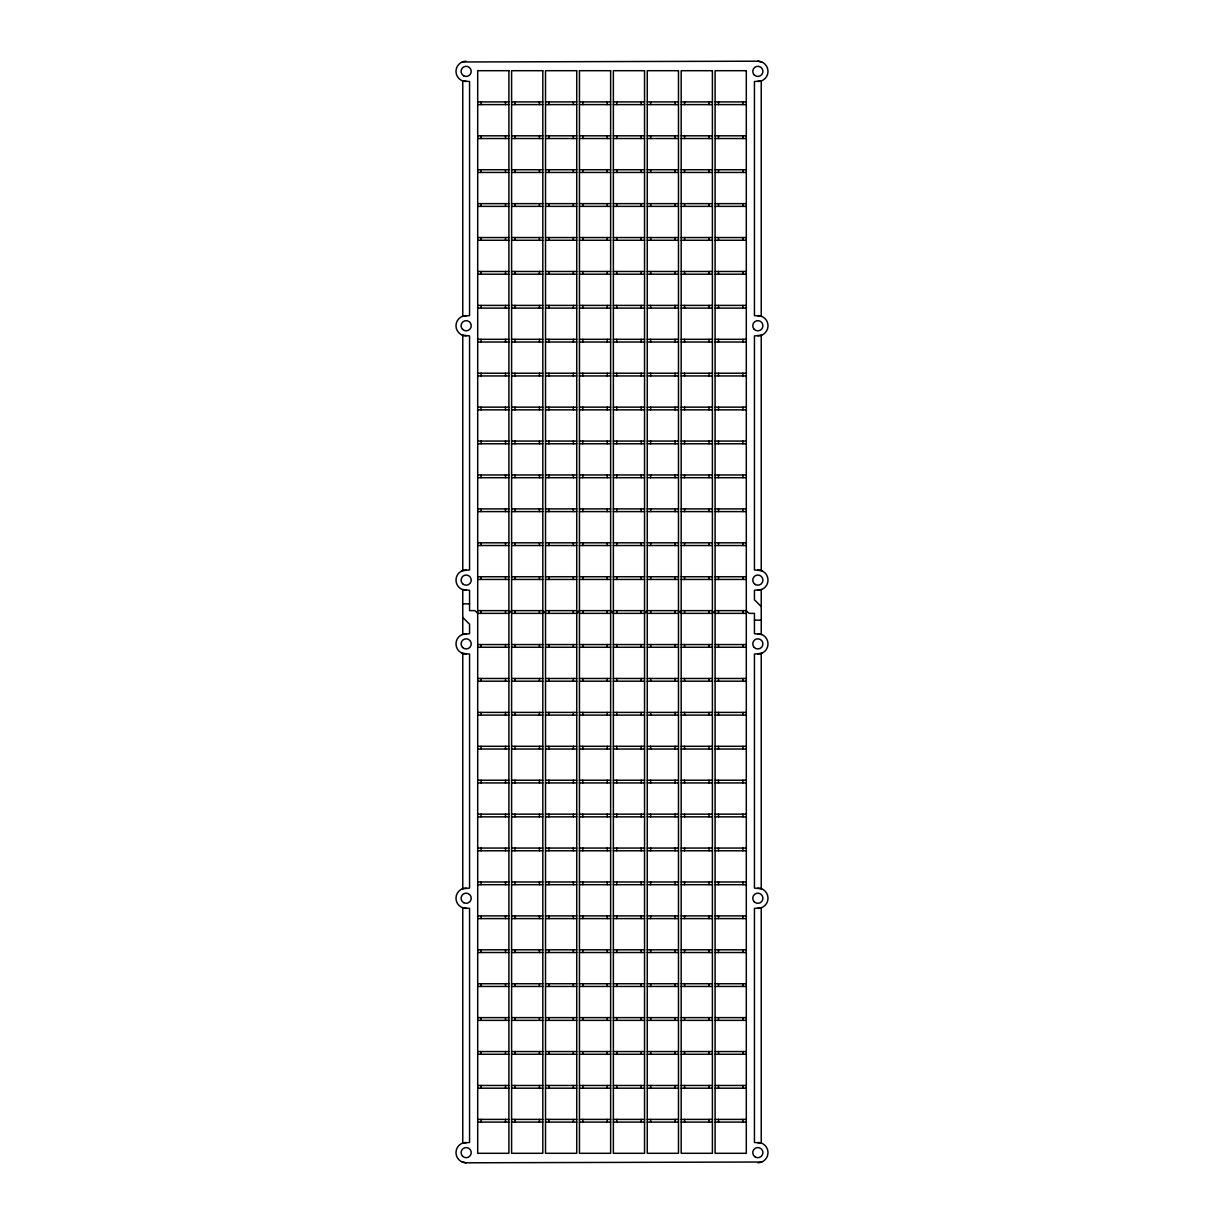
<?xml version="1.0" encoding="UTF-8"?>
<svg xmlns="http://www.w3.org/2000/svg" width="1224" height="1224" viewBox="0 0 1224 1224"><rect width="100%" height="100%" fill="white"/><g stroke="black" fill="none" stroke-linecap="round" stroke-linejoin="round"><path stroke-width="1.5" d="M462.259 61.98L757.84 61.2L761.741 61.98M761.741 80.769L754.443 81.549L754.443 315.578L761.741 316.343M462.259 316.343L469.557 315.578L469.557 81.549L462.259 80.769M761.741 335.147L754.443 335.927L754.443 569.94L761.741 570.721M462.259 570.721L469.557 569.94L469.557 335.927L462.259 335.147M462.259 634.476L469.557 633.711L469.557 624.209L462.764 617.432M761.741 589.524L754.443 590.289L754.443 599.791L761.236 606.568M761.741 653.279L754.443 654.06L754.443 888.073L761.741 888.854M462.259 888.854L469.557 888.073L469.557 654.06L462.259 653.279M761.741 907.657L754.443 908.422L754.443 1142.451L761.741 1143.231M462.259 1143.231L469.557 1142.451L469.557 908.422L462.259 907.657M761.741 1162.02L466.16 1162.8L462.259 1162.02M477.697 101.898L508.893 101.898M511.601 101.898L542.813 101.898M545.522 101.898L576.734 101.898M579.442 101.898L610.638 101.898M613.362 101.898L644.558 101.898M647.267 101.898L678.478 101.898M681.187 101.898L712.399 101.898M715.107 101.898L746.303 101.898M477.697 104.606L508.893 104.606M511.601 104.606L542.813 104.606M545.522 104.606L576.734 104.606M579.442 104.606L610.638 104.606M613.362 104.606L644.558 104.606M647.267 104.606L678.478 104.606M681.187 104.606L712.399 104.606M715.107 104.606L746.303 104.606M477.697 135.818L508.893 135.818M511.601 135.818L542.813 135.818M545.522 135.818L576.734 135.818M579.442 135.818L610.638 135.818M613.362 135.818L644.558 135.818M647.267 135.818L678.478 135.818M681.187 135.818L712.399 135.818M715.107 135.818L746.303 135.818M477.697 138.526L508.893 138.526M511.601 138.526L542.813 138.526M545.522 138.526L576.734 138.526M579.442 138.526L610.638 138.526M613.362 138.526L644.558 138.526M647.267 138.526L678.478 138.526M681.187 138.526L712.399 138.526M715.107 138.526L746.303 138.526M477.697 169.738L508.893 169.738M511.601 169.738L542.813 169.738M545.522 169.738L576.734 169.738M579.442 169.738L610.638 169.738M613.362 169.738L644.558 169.738M647.267 169.738L678.478 169.738M681.187 169.738L712.399 169.738M715.107 169.738L746.303 169.738M477.697 172.446L508.893 172.446M511.601 172.446L542.813 172.446M545.522 172.446L576.734 172.446M579.442 172.446L610.638 172.446M613.362 172.446L644.558 172.446M647.267 172.446L678.478 172.446M681.187 172.446L712.399 172.446M715.107 172.446L746.303 172.446M477.697 203.643L508.893 203.643M511.601 203.643L542.813 203.643M545.522 203.643L576.734 203.643M579.442 203.643L610.638 203.643M613.362 203.643L644.558 203.643M647.267 203.643L678.478 203.643M681.187 203.643L712.399 203.643M715.107 203.643L746.303 203.643M477.697 206.366L508.893 206.366M511.601 206.366L542.813 206.366M545.522 206.366L576.734 206.366M579.442 206.366L610.638 206.366M613.362 206.366L644.558 206.366M647.267 206.366L678.478 206.366M681.187 206.366L712.399 206.366M715.107 206.366L746.303 206.366M477.697 237.563L508.893 237.563M511.601 237.563L542.813 237.563M545.522 237.563L576.734 237.563M579.442 237.563L610.638 237.563M613.362 237.563L644.558 237.563M647.267 237.563L678.478 237.563M681.187 237.563L712.399 237.563M715.107 237.563L746.303 237.563M477.697 240.271L508.893 240.271M511.601 240.271L542.813 240.271M545.522 240.271L576.734 240.271M579.442 240.271L610.638 240.271M613.362 240.271L644.558 240.271M647.267 240.271L678.478 240.271M681.187 240.271L712.399 240.271M715.107 240.271L746.303 240.271M477.697 271.483L508.893 271.483M511.601 271.483L542.813 271.483M545.522 271.483L576.734 271.483M579.442 271.483L610.638 271.483M613.362 271.483L644.558 271.483M647.267 271.483L678.478 271.483M681.187 271.483L712.399 271.483M715.107 271.483L746.303 271.483M477.697 274.191L508.893 274.191M511.601 274.191L542.813 274.191M545.522 274.191L576.734 274.191M579.442 274.191L610.638 274.191M613.362 274.191L644.558 274.191M647.267 274.191L678.478 274.191M681.187 274.191L712.399 274.191M715.107 274.191L746.303 274.191M477.697 305.403L508.893 305.403M511.601 305.403L542.813 305.403M545.522 305.403L576.734 305.403M579.442 305.403L610.638 305.403M613.362 305.403L644.558 305.403M647.267 305.403L678.478 305.403M681.187 305.403L712.399 305.403M715.107 305.403L746.303 305.403M477.697 308.111L508.893 308.111M511.601 308.111L542.813 308.111M545.522 308.111L576.734 308.111M579.442 308.111L610.638 308.111M613.362 308.111L644.558 308.111M647.267 308.111L678.478 308.111M681.187 308.111L712.399 308.111M715.107 308.111L746.303 308.111M477.697 339.308L508.893 339.308M511.601 339.308L542.813 339.308M545.522 339.308L576.734 339.308M579.442 339.308L610.638 339.308M613.362 339.308L644.558 339.308M647.267 339.308L678.478 339.308M681.187 339.308L712.399 339.308M715.107 339.308L746.303 339.308M477.697 342.032L508.893 342.032M511.601 342.032L542.813 342.032M545.522 342.032L576.734 342.032M579.442 342.032L610.638 342.032M613.362 342.032L644.558 342.032M647.267 342.032L678.478 342.032M681.187 342.032L712.399 342.032M715.107 342.032L746.303 342.032M477.697 373.228L508.893 373.228M511.601 373.228L542.813 373.228M545.522 373.228L576.734 373.228M579.442 373.228L610.638 373.228M613.362 373.228L644.558 373.228M647.267 373.228L678.478 373.228M681.187 373.228L712.399 373.228M715.107 373.228L746.303 373.228M477.697 375.936L508.893 375.936M511.601 375.936L542.813 375.936M545.522 375.936L576.734 375.936M579.442 375.936L610.638 375.936M613.362 375.936L644.558 375.936M647.267 375.936L678.478 375.936M681.187 375.936L712.399 375.936M715.107 375.936L746.303 375.936M477.697 407.148L508.893 407.148M511.601 407.148L542.813 407.148M545.522 407.148L576.734 407.148M579.442 407.148L610.638 407.148M613.362 407.148L644.558 407.148M647.267 407.148L678.478 407.148M681.187 407.148L712.399 407.148M715.107 407.148L746.303 407.148M477.697 409.856L508.893 409.856M511.601 409.856L542.813 409.856M545.522 409.856L576.734 409.856M579.442 409.856L610.638 409.856M613.362 409.856L644.558 409.856M647.267 409.856L678.478 409.856M681.187 409.856L712.399 409.856M715.107 409.856L746.303 409.856M477.697 441.068L508.893 441.068M511.601 441.068L542.813 441.068M545.522 441.068L576.734 441.068M579.442 441.068L610.638 441.068M613.362 441.068L644.558 441.068M647.267 441.068L678.478 441.068M681.187 441.068L712.399 441.068M715.107 441.068L746.303 441.068M477.697 443.776L508.893 443.776M511.601 443.776L542.813 443.776M545.522 443.776L576.734 443.776M579.442 443.776L610.638 443.776M613.362 443.776L644.558 443.776M647.267 443.776L678.478 443.776M681.187 443.776L712.399 443.776M715.107 443.776L746.303 443.776M477.697 474.973L508.893 474.973M511.601 474.973L542.813 474.973M545.522 474.973L576.734 474.973M579.442 474.973L610.638 474.973M613.362 474.973L644.558 474.973M647.267 474.973L678.478 474.973M681.187 474.973L712.399 474.973M715.107 474.973L746.303 474.973M477.697 477.697L508.893 477.697M511.601 477.697L542.813 477.697M545.522 477.697L576.734 477.697M579.442 477.697L610.638 477.697M613.362 477.697L644.558 477.697M647.267 477.697L678.478 477.697M681.187 477.697L712.399 477.697M715.107 477.697L746.303 477.697M477.697 508.893L508.893 508.893M511.601 508.893L542.813 508.893M545.522 508.893L576.734 508.893M579.442 508.893L610.638 508.893M613.362 508.893L644.558 508.893M647.267 508.893L678.478 508.893M681.187 508.893L712.399 508.893M715.107 508.893L746.303 508.893M477.697 511.601L508.893 511.601M511.601 511.601L542.813 511.601M545.522 511.601L576.734 511.601M579.442 511.601L610.638 511.601M613.362 511.601L644.558 511.601M647.267 511.601L678.478 511.601M681.187 511.601L712.399 511.601M715.107 511.601L746.303 511.601M477.697 542.813L508.893 542.813M511.601 542.813L542.813 542.813M545.522 542.813L576.734 542.813M579.442 542.813L610.638 542.813M613.362 542.813L644.558 542.813M647.267 542.813L678.478 542.813M681.187 542.813L712.399 542.813M715.107 542.813L746.303 542.813M477.697 545.522L508.893 545.522M511.601 545.522L542.813 545.522M545.522 545.522L576.734 545.522M579.442 545.522L610.638 545.522M613.362 545.522L644.558 545.522M647.267 545.522L678.478 545.522M681.187 545.522L712.399 545.522M715.107 545.522L746.303 545.522M477.697 576.734L508.893 576.734M511.601 576.734L542.813 576.734M545.522 576.734L576.734 576.734M579.442 576.734L610.638 576.734M613.362 576.734L644.558 576.734M647.267 576.734L678.478 576.734M681.187 576.734L712.399 576.734M715.107 576.734L746.303 576.734M477.697 579.442L508.893 579.442M511.601 579.442L542.813 579.442M545.522 579.442L576.734 579.442M579.442 579.442L610.638 579.442M613.362 579.442L644.558 579.442M647.267 579.442L678.478 579.442M681.187 579.442L712.399 579.442M715.107 579.442L746.303 579.442M462.259 589.524L469.557 590.289L469.557 610.638L474.973 610.638L477.697 613.362L508.893 613.362L511.601 610.638L542.813 610.638L545.522 613.362L576.734 613.362L579.442 610.638L610.638 610.638L613.362 613.362L644.558 613.362L647.267 610.638L678.478 610.638L681.187 613.362L712.399 613.362L715.107 610.638L746.303 610.638L749.027 613.362L754.443 613.362L754.443 633.711L761.741 634.476M462.764 603.86L469.557 603.86M477.697 610.638L508.893 610.638M545.522 610.638L576.734 610.638M613.362 610.638L644.558 610.638M681.187 610.638L712.399 610.638M511.601 613.362L542.813 613.362M579.442 613.362L610.638 613.362M647.267 613.362L678.478 613.362M715.107 613.362L746.303 613.362M754.443 620.14L761.236 620.14M477.697 644.558L508.893 644.558M511.601 644.558L542.813 644.558M545.522 644.558L576.734 644.558M579.442 644.558L610.638 644.558M613.362 644.558L644.558 644.558M647.267 644.558L678.478 644.558M681.187 644.558L712.399 644.558M715.107 644.558L746.303 644.558M477.697 647.267L508.893 647.267M511.601 647.267L542.813 647.267M545.522 647.267L576.734 647.267M579.442 647.267L610.638 647.267M613.362 647.267L644.558 647.267M647.267 647.267L678.478 647.267M681.187 647.267L712.399 647.267M715.107 647.267L746.303 647.267M477.697 678.478L508.893 678.478M511.601 678.478L542.813 678.478M545.522 678.478L576.734 678.478M579.442 678.478L610.638 678.478M613.362 678.478L644.558 678.478M647.267 678.478L678.478 678.478M681.187 678.478L712.399 678.478M715.107 678.478L746.303 678.478M477.697 681.187L508.893 681.187M511.601 681.187L542.813 681.187M545.522 681.187L576.734 681.187M579.442 681.187L610.638 681.187M613.362 681.187L644.558 681.187M647.267 681.187L678.478 681.187M681.187 681.187L712.399 681.187M715.107 681.187L746.303 681.187M477.697 712.399L508.893 712.399M511.601 712.399L542.813 712.399M545.522 712.399L576.734 712.399M579.442 712.399L610.638 712.399M613.362 712.399L644.558 712.399M647.267 712.399L678.478 712.399M681.187 712.399L712.399 712.399M715.107 712.399L746.303 712.399M477.697 715.107L508.893 715.107M511.601 715.107L542.813 715.107M545.522 715.107L576.734 715.107M579.442 715.107L610.638 715.107M613.362 715.107L644.558 715.107M647.267 715.107L678.478 715.107M681.187 715.107L712.399 715.107M715.107 715.107L746.303 715.107M477.697 746.303L508.893 746.303M511.601 746.303L542.813 746.303M545.522 746.303L576.734 746.303M579.442 746.303L610.638 746.303M613.362 746.303L644.558 746.303M647.267 746.303L678.478 746.303M681.187 746.303L712.399 746.303M715.107 746.303L746.303 746.303M477.697 749.027L508.893 749.027M511.601 749.027L542.813 749.027M545.522 749.027L576.734 749.027M579.442 749.027L610.638 749.027M613.362 749.027L644.558 749.027M647.267 749.027L678.478 749.027M681.187 749.027L712.399 749.027M715.107 749.027L746.303 749.027M477.697 780.223L508.893 780.223M511.601 780.223L542.813 780.223M545.522 780.223L576.734 780.223M579.442 780.223L610.638 780.223M613.362 780.223L644.558 780.223M647.267 780.223L678.478 780.223M681.187 780.223L712.399 780.223M715.107 780.223L746.303 780.223M477.697 782.932L508.893 782.932M511.601 782.932L542.813 782.932M545.522 782.932L576.734 782.932M579.442 782.932L610.638 782.932M613.362 782.932L644.558 782.932M647.267 782.932L678.478 782.932M681.187 782.932L712.399 782.932M715.107 782.932L746.303 782.932M477.697 814.144L508.893 814.144M511.601 814.144L542.813 814.144M545.522 814.144L576.734 814.144M579.442 814.144L610.638 814.144M613.362 814.144L644.558 814.144M647.267 814.144L678.478 814.144M681.187 814.144L712.399 814.144M715.107 814.144L746.303 814.144M477.697 816.852L508.893 816.852M511.601 816.852L542.813 816.852M545.522 816.852L576.734 816.852M579.442 816.852L610.638 816.852M613.362 816.852L644.558 816.852M647.267 816.852L678.478 816.852M681.187 816.852L712.399 816.852M715.107 816.852L746.303 816.852M477.697 848.064L508.893 848.064M511.601 848.064L542.813 848.064M545.522 848.064L576.734 848.064M579.442 848.064L610.638 848.064M613.362 848.064L644.558 848.064M647.267 848.064L678.478 848.064M681.187 848.064L712.399 848.064M715.107 848.064L746.303 848.064M477.697 850.772L508.893 850.772M511.601 850.772L542.813 850.772M545.522 850.772L576.734 850.772M579.442 850.772L610.638 850.772M613.362 850.772L644.558 850.772M647.267 850.772L678.478 850.772M681.187 850.772L712.399 850.772M715.107 850.772L746.303 850.772M477.697 881.969L508.893 881.969M511.601 881.969L542.813 881.969M545.522 881.969L576.734 881.969M579.442 881.969L610.638 881.969M613.362 881.969L644.558 881.969M647.267 881.969L678.478 881.969M681.187 881.969L712.399 881.969M715.107 881.969L746.303 881.969M477.697 884.692L508.893 884.692M511.601 884.692L542.813 884.692M545.522 884.692L576.734 884.692M579.442 884.692L610.638 884.692M613.362 884.692L644.558 884.692M647.267 884.692L678.478 884.692M681.187 884.692L712.399 884.692M715.107 884.692L746.303 884.692M477.697 915.889L508.893 915.889M511.601 915.889L542.813 915.889M545.522 915.889L576.734 915.889M579.442 915.889L610.638 915.889M613.362 915.889L644.558 915.889M647.267 915.889L678.478 915.889M681.187 915.889L712.399 915.889M715.107 915.889L746.303 915.889M477.697 918.597L508.893 918.597M511.601 918.597L542.813 918.597M545.522 918.597L576.734 918.597M579.442 918.597L610.638 918.597M613.362 918.597L644.558 918.597M647.267 918.597L678.478 918.597M681.187 918.597L712.399 918.597M715.107 918.597L746.303 918.597M477.697 949.809L508.893 949.809M511.601 949.809L542.813 949.809M545.522 949.809L576.734 949.809M579.442 949.809L610.638 949.809M613.362 949.809L644.558 949.809M647.267 949.809L678.478 949.809M681.187 949.809L712.399 949.809M715.107 949.809L746.303 949.809M477.697 952.517L508.893 952.517M511.601 952.517L542.813 952.517M545.522 952.517L576.734 952.517M579.442 952.517L610.638 952.517M613.362 952.517L644.558 952.517M647.267 952.517L678.478 952.517M681.187 952.517L712.399 952.517M715.107 952.517L746.303 952.517M477.697 983.729L508.893 983.729M511.601 983.729L542.813 983.729M545.522 983.729L576.734 983.729M579.442 983.729L610.638 983.729M613.362 983.729L644.558 983.729M647.267 983.729L678.478 983.729M681.187 983.729L712.399 983.729M715.107 983.729L746.303 983.729M477.697 986.437L508.893 986.437M511.601 986.437L542.813 986.437M545.522 986.437L576.734 986.437M579.442 986.437L610.638 986.437M613.362 986.437L644.558 986.437M647.267 986.437L678.478 986.437M681.187 986.437L712.399 986.437M715.107 986.437L746.303 986.437M477.697 1017.634L508.893 1017.634M511.601 1017.634L542.813 1017.634M545.522 1017.634L576.734 1017.634M579.442 1017.634L610.638 1017.634M613.362 1017.634L644.558 1017.634M647.267 1017.634L678.478 1017.634M681.187 1017.634L712.399 1017.634M715.107 1017.634L746.303 1017.634M477.697 1020.357L508.893 1020.357M511.601 1020.357L542.813 1020.357M545.522 1020.357L576.734 1020.357M579.442 1020.357L610.638 1020.357M613.362 1020.357L644.558 1020.357M647.267 1020.357L678.478 1020.357M681.187 1020.357L712.399 1020.357M715.107 1020.357L746.303 1020.357M477.697 1051.554L508.893 1051.554M511.601 1051.554L542.813 1051.554M545.522 1051.554L576.734 1051.554M579.442 1051.554L610.638 1051.554M613.362 1051.554L644.558 1051.554M647.267 1051.554L678.478 1051.554M681.187 1051.554L712.399 1051.554M715.107 1051.554L746.303 1051.554M477.697 1054.262L508.893 1054.262M511.601 1054.262L542.813 1054.262M545.522 1054.262L576.734 1054.262M579.442 1054.262L610.638 1054.262M613.362 1054.262L644.558 1054.262M647.267 1054.262L678.478 1054.262M681.187 1054.262L712.399 1054.262M715.107 1054.262L746.303 1054.262M477.697 1085.474L508.893 1085.474M511.601 1085.474L542.813 1085.474M545.522 1085.474L576.734 1085.474M579.442 1085.474L610.638 1085.474M613.362 1085.474L644.558 1085.474M647.267 1085.474L678.478 1085.474M681.187 1085.474L712.399 1085.474M715.107 1085.474L746.303 1085.474M477.697 1088.182L508.893 1088.182M511.601 1088.182L542.813 1088.182M545.522 1088.182L576.734 1088.182M579.442 1088.182L610.638 1088.182M613.362 1088.182L644.558 1088.182M647.267 1088.182L678.478 1088.182M681.187 1088.182L712.399 1088.182M715.107 1088.182L746.303 1088.182M477.697 1119.394L508.893 1119.394M511.601 1119.394L542.813 1119.394M545.522 1119.394L576.734 1119.394M579.442 1119.394L610.638 1119.394M613.362 1119.394L644.558 1119.394M647.267 1119.394L678.478 1119.394M681.187 1119.394L712.399 1119.394M715.107 1119.394L746.303 1119.394M477.697 1122.102L508.893 1122.102M511.601 1122.102L542.813 1122.102M545.522 1122.102L576.734 1122.102M579.442 1122.102L610.638 1122.102M613.362 1122.102L644.558 1122.102M647.267 1122.102L678.478 1122.102M681.187 1122.102L712.399 1122.102M715.107 1122.102L746.303 1122.102M761.236 80.952L761.236 316.175M761.236 335.315L761.236 570.552M761.236 589.693L761.236 634.307M761.236 653.448L761.236 888.685M761.236 907.826L761.236 1143.048M742.922 101.898L742.922 104.606M742.922 135.818L742.922 138.526M742.922 169.738L742.922 172.446M742.922 203.643L742.922 206.366M742.922 237.563L742.922 240.271M742.922 271.483L742.922 274.191M742.922 305.403L742.922 308.111M742.922 339.308L742.922 342.032M742.922 373.228L742.922 375.936M742.922 407.148L742.922 409.856M742.922 441.068L742.922 443.776M742.922 474.973L742.922 477.697M742.922 508.893L742.922 511.601M742.922 542.813L742.922 545.522M742.922 576.734L742.922 579.442M742.922 610.638L742.922 613.362M742.922 644.558L742.922 647.267M742.922 678.478L742.922 681.187M742.922 712.399L742.922 715.107M742.922 746.303L742.922 749.027M742.922 780.223L742.922 782.932M742.922 814.144L742.922 816.852M742.922 848.064L742.922 850.772M742.922 881.969L742.922 884.692M742.922 915.889L742.922 918.597M742.922 949.809L742.922 952.517M742.922 983.729L742.922 986.437M742.922 1017.634L742.922 1020.357M742.922 1051.554L742.922 1054.262M742.922 1085.474L742.922 1088.182M742.922 1119.394L742.922 1122.102M718.503 101.898L718.503 104.606M718.503 135.818L718.503 138.526M718.503 169.738L718.503 172.446M718.503 203.643L718.503 206.366M718.503 237.563L718.503 240.271M718.503 271.483L718.503 274.191M718.503 305.403L718.503 308.111M718.503 339.308L718.503 342.032M718.503 373.228L718.503 375.936M718.503 407.148L718.503 409.856M718.503 441.068L718.503 443.776M718.503 474.973L718.503 477.697M718.503 508.893L718.503 511.601M718.503 542.813L718.503 545.522M718.503 576.734L718.503 579.442M718.503 610.638L718.503 613.362M718.503 644.558L718.503 647.267M718.503 678.478L718.503 681.187M718.503 712.399L718.503 715.107M718.503 746.303L718.503 749.027M718.503 780.223L718.503 782.932M718.503 814.144L718.503 816.852M718.503 848.064L718.503 850.772M718.503 881.969L718.503 884.692M718.503 915.889L718.503 918.597M718.503 949.809L718.503 952.517M718.503 983.729L718.503 986.437M718.503 1017.634L718.503 1020.357M718.503 1051.554L718.503 1054.262M718.503 1085.474L718.503 1088.182M718.503 1119.394L718.503 1122.102M709.002 101.898L709.002 104.606M709.002 135.818L709.002 138.526M709.002 169.738L709.002 172.446M709.002 203.643L709.002 206.366M709.002 237.563L709.002 240.271M709.002 271.483L709.002 274.191M709.002 305.403L709.002 308.111M709.002 339.308L709.002 342.032M709.002 373.228L709.002 375.936M709.002 407.148L709.002 409.856M709.002 441.068L709.002 443.776M709.002 474.973L709.002 477.697M709.002 508.893L709.002 511.601M709.002 542.813L709.002 545.522M709.002 576.734L709.002 579.442M709.002 610.638L709.002 613.362M709.002 644.558L709.002 647.267M709.002 678.478L709.002 681.187M709.002 712.399L709.002 715.107M709.002 746.303L709.002 749.027M709.002 780.223L709.002 782.932M709.002 814.144L709.002 816.852M709.002 848.064L709.002 850.772M709.002 881.969L709.002 884.692M709.002 915.889L709.002 918.597M709.002 949.809L709.002 952.517M709.002 983.729L709.002 986.437M709.002 1017.634L709.002 1020.357M709.002 1051.554L709.002 1054.262M709.002 1085.474L709.002 1088.182M709.002 1119.394L709.002 1122.102M684.583 101.898L684.583 104.606M684.583 135.818L684.583 138.526M684.583 169.738L684.583 172.446M684.583 203.643L684.583 206.366M684.583 237.563L684.583 240.271M684.583 271.483L684.583 274.191M684.583 305.403L684.583 308.111M684.583 339.308L684.583 342.032M684.583 373.228L684.583 375.936M684.583 407.148L684.583 409.856M684.583 441.068L684.583 443.776M684.583 474.973L684.583 477.697M684.583 508.893L684.583 511.601M684.583 542.813L684.583 545.522M684.583 576.734L684.583 579.442M684.583 610.638L684.583 613.362M684.583 644.558L684.583 647.267M684.583 678.478L684.583 681.187M684.583 712.399L684.583 715.107M684.583 746.303L684.583 749.027M684.583 780.223L684.583 782.932M684.583 814.144L684.583 816.852M684.583 848.064L684.583 850.772M684.583 881.969L684.583 884.692M684.583 915.889L684.583 918.597M684.583 949.809L684.583 952.517M684.583 983.729L684.583 986.437M684.583 1017.634L684.583 1020.357M684.583 1051.554L684.583 1054.262M684.583 1085.474L684.583 1088.182M684.583 1119.394L684.583 1122.102M675.082 101.898L675.082 104.606M675.082 135.818L675.082 138.526M675.082 169.738L675.082 172.446M675.082 203.643L675.082 206.366M675.082 237.563L675.082 240.271M675.082 271.483L675.082 274.191M675.082 305.403L675.082 308.111M675.082 339.308L675.082 342.032M675.082 373.228L675.082 375.936M675.082 407.148L675.082 409.856M675.082 441.068L675.082 443.776M675.082 474.973L675.082 477.697M675.082 508.893L675.082 511.601M675.082 542.813L675.082 545.522M675.082 576.734L675.082 579.442M675.082 610.638L675.082 613.362M675.082 644.558L675.082 647.267M675.082 678.478L675.082 681.187M675.082 712.399L675.082 715.107M675.082 746.303L675.082 749.027M675.082 780.223L675.082 782.932M675.082 814.144L675.082 816.852M675.082 848.064L675.082 850.772M675.082 881.969L675.082 884.692M675.082 915.889L675.082 918.597M675.082 949.809L675.082 952.517M675.082 983.729L675.082 986.437M675.082 1017.634L675.082 1020.357M675.082 1051.554L675.082 1054.262M675.082 1085.474L675.082 1088.182M675.082 1119.394L675.082 1122.102M650.663 101.898L650.663 104.606M650.663 135.818L650.663 138.526M650.663 169.738L650.663 172.446M650.663 203.643L650.663 206.366M650.663 237.563L650.663 240.271M650.663 271.483L650.663 274.191M650.663 305.403L650.663 308.111M650.663 339.308L650.663 342.032M650.663 373.228L650.663 375.936M650.663 407.148L650.663 409.856M650.663 441.068L650.663 443.776M650.663 474.973L650.663 477.697M650.663 508.893L650.663 511.601M650.663 542.813L650.663 545.522M650.663 576.734L650.663 579.442M650.663 610.638L650.663 613.362M650.663 644.558L650.663 647.267M650.663 678.478L650.663 681.187M650.663 712.399L650.663 715.107M650.663 746.303L650.663 749.027M650.663 780.223L650.663 782.932M650.663 814.144L650.663 816.852M650.663 848.064L650.663 850.772M650.663 881.969L650.663 884.692M650.663 915.889L650.663 918.597M650.663 949.809L650.663 952.517M650.663 983.729L650.663 986.437M650.663 1017.634L650.663 1020.357M650.663 1051.554L650.663 1054.262M650.663 1085.474L650.663 1088.182M650.663 1119.394L650.663 1122.102M641.162 101.898L641.162 104.606M641.162 135.818L641.162 138.526M641.162 169.738L641.162 172.446M641.162 203.643L641.162 206.366M641.162 237.563L641.162 240.271M641.162 271.483L641.162 274.191M641.162 305.403L641.162 308.111M641.162 339.308L641.162 342.032M641.162 373.228L641.162 375.936M641.162 407.148L641.162 409.856M641.162 441.068L641.162 443.776M641.162 474.973L641.162 477.697M641.162 508.893L641.162 511.601M641.162 542.813L641.162 545.522M641.162 576.734L641.162 579.442M641.162 610.638L641.162 613.362M641.162 644.558L641.162 647.267M641.162 678.478L641.162 681.187M641.162 712.399L641.162 715.107M641.162 746.303L641.162 749.027M641.162 780.223L641.162 782.932M641.162 814.144L641.162 816.852M641.162 848.064L641.162 850.772M641.162 881.969L641.162 884.692M641.162 915.889L641.162 918.597M641.162 949.809L641.162 952.517M641.162 983.729L641.162 986.437M641.162 1017.634L641.162 1020.357M641.162 1051.554L641.162 1054.262M641.162 1085.474L641.162 1088.182M641.162 1119.394L641.162 1122.102M616.743 101.898L616.743 104.606M616.743 135.818L616.743 138.526M616.743 169.738L616.743 172.446M616.743 203.643L616.743 206.366M616.743 237.563L616.743 240.271M616.743 271.483L616.743 274.191M616.743 305.403L616.743 308.111M616.743 339.308L616.743 342.032M616.743 373.228L616.743 375.936M616.743 407.148L616.743 409.856M616.743 441.068L616.743 443.776M616.743 474.973L616.743 477.697M616.743 508.893L616.743 511.601M616.743 542.813L616.743 545.522M616.743 576.734L616.743 579.442M616.743 610.638L616.743 613.362M616.743 644.558L616.743 647.267M616.743 678.478L616.743 681.187M616.743 712.399L616.743 715.107M616.743 746.303L616.743 749.027M616.743 780.223L616.743 782.932M616.743 814.144L616.743 816.852M616.743 848.064L616.743 850.772M616.743 881.969L616.743 884.692M616.743 915.889L616.743 918.597M616.743 949.809L616.743 952.517M616.743 983.729L616.743 986.437M616.743 1017.634L616.743 1020.357M616.743 1051.554L616.743 1054.262M616.743 1085.474L616.743 1088.182M616.743 1119.394L616.743 1122.102M607.257 101.898L607.257 104.606M607.257 135.818L607.257 138.526M607.257 169.738L607.257 172.446M607.257 203.643L607.257 206.366M607.257 237.563L607.257 240.271M607.257 271.483L607.257 274.191M607.257 305.403L607.257 308.111M607.257 339.308L607.257 342.032M607.257 373.228L607.257 375.936M607.257 407.148L607.257 409.856M607.257 441.068L607.257 443.776M607.257 474.973L607.257 477.697M607.257 508.893L607.257 511.601M607.257 542.813L607.257 545.522M607.257 576.734L607.257 579.442M607.257 610.638L607.257 613.362M607.257 644.558L607.257 647.267M607.257 678.478L607.257 681.187M607.257 712.399L607.257 715.107M607.257 746.303L607.257 749.027M607.257 780.223L607.257 782.932M607.257 814.144L607.257 816.852M607.257 848.064L607.257 850.772M607.257 881.969L607.257 884.692M607.257 915.889L607.257 918.597M607.257 949.809L607.257 952.517M607.257 983.729L607.257 986.437M607.257 1017.634L607.257 1020.357M607.257 1051.554L607.257 1054.262M607.257 1085.474L607.257 1088.182M607.257 1119.394L607.257 1122.102M582.838 101.898L582.838 104.606M582.838 135.818L582.838 138.526M582.838 169.738L582.838 172.446M582.838 203.643L582.838 206.366M582.838 237.563L582.838 240.271M582.838 271.483L582.838 274.191M582.838 305.403L582.838 308.111M582.838 339.308L582.838 342.032M582.838 373.228L582.838 375.936M582.838 407.148L582.838 409.856M582.838 441.068L582.838 443.776M582.838 474.973L582.838 477.697M582.838 508.893L582.838 511.601M582.838 542.813L582.838 545.522M582.838 576.734L582.838 579.442M582.838 610.638L582.838 613.362M582.838 644.558L582.838 647.267M582.838 678.478L582.838 681.187M582.838 712.399L582.838 715.107M582.838 746.303L582.838 749.027M582.838 780.223L582.838 782.932M582.838 814.144L582.838 816.852M582.838 848.064L582.838 850.772M582.838 881.969L582.838 884.692M582.838 915.889L582.838 918.597M582.838 949.809L582.838 952.517M582.838 983.729L582.838 986.437M582.838 1017.634L582.838 1020.357M582.838 1051.554L582.838 1054.262M582.838 1085.474L582.838 1088.182M582.838 1119.394L582.838 1122.102M573.337 101.898L573.337 104.606M573.337 135.818L573.337 138.526M573.337 169.738L573.337 172.446M573.337 203.643L573.337 206.366M573.337 237.563L573.337 240.271M573.337 271.483L573.337 274.191M573.337 305.403L573.337 308.111M573.337 339.308L573.337 342.032M573.337 373.228L573.337 375.936M573.337 407.148L573.337 409.856M573.337 441.068L573.337 443.776M573.337 474.973L573.337 477.697M573.337 508.893L573.337 511.601M573.337 542.813L573.337 545.522M573.337 576.734L573.337 579.442M573.337 610.638L573.337 613.362M573.337 644.558L573.337 647.267M573.337 678.478L573.337 681.187M573.337 712.399L573.337 715.107M573.337 746.303L573.337 749.027M573.337 780.223L573.337 782.932M573.337 814.144L573.337 816.852M573.337 848.064L573.337 850.772M573.337 881.969L573.337 884.692M573.337 915.889L573.337 918.597M573.337 949.809L573.337 952.517M573.337 983.729L573.337 986.437M573.337 1017.634L573.337 1020.357M573.337 1051.554L573.337 1054.262M573.337 1085.474L573.337 1088.182M573.337 1119.394L573.337 1122.102M548.918 101.898L548.918 104.606M548.918 135.818L548.918 138.526M548.918 169.738L548.918 172.446M548.918 203.643L548.918 206.366M548.918 237.563L548.918 240.271M548.918 271.483L548.918 274.191M548.918 305.403L548.918 308.111M548.918 339.308L548.918 342.032M548.918 373.228L548.918 375.936M548.918 407.148L548.918 409.856M548.918 441.068L548.918 443.776M548.918 474.973L548.918 477.697M548.918 508.893L548.918 511.601M548.918 542.813L548.918 545.522M548.918 576.734L548.918 579.442M548.918 610.638L548.918 613.362M548.918 644.558L548.918 647.267M548.918 678.478L548.918 681.187M548.918 712.399L548.918 715.107M548.918 746.303L548.918 749.027M548.918 780.223L548.918 782.932M548.918 814.144L548.918 816.852M548.918 848.064L548.918 850.772M548.918 881.969L548.918 884.692M548.918 915.889L548.918 918.597M548.918 949.809L548.918 952.517M548.918 983.729L548.918 986.437M548.918 1017.634L548.918 1020.357M548.918 1051.554L548.918 1054.262M548.918 1085.474L548.918 1088.182M548.918 1119.394L548.918 1122.102M539.417 101.898L539.417 104.606M539.417 135.818L539.417 138.526M539.417 169.738L539.417 172.446M539.417 203.643L539.417 206.366M539.417 237.563L539.417 240.271M539.417 271.483L539.417 274.191M539.417 305.403L539.417 308.111M539.417 339.308L539.417 342.032M539.417 373.228L539.417 375.936M539.417 407.148L539.417 409.856M539.417 441.068L539.417 443.776M539.417 474.973L539.417 477.697M539.417 508.893L539.417 511.601M539.417 542.813L539.417 545.522M539.417 576.734L539.417 579.442M539.417 610.638L539.417 613.362M539.417 644.558L539.417 647.267M539.417 678.478L539.417 681.187M539.417 712.399L539.417 715.107M539.417 746.303L539.417 749.027M539.417 780.223L539.417 782.932M539.417 814.144L539.417 816.852M539.417 848.064L539.417 850.772M539.417 881.969L539.417 884.692M539.417 915.889L539.417 918.597M539.417 949.809L539.417 952.517M539.417 983.729L539.417 986.437M539.417 1017.634L539.417 1020.357M539.417 1051.554L539.417 1054.262M539.417 1085.474L539.417 1088.182M539.417 1119.394L539.417 1122.102M514.998 101.898L514.998 104.606M514.998 135.818L514.998 138.526M514.998 169.738L514.998 172.446M514.998 203.643L514.998 206.366M514.998 237.563L514.998 240.271M514.998 271.483L514.998 274.191M514.998 305.403L514.998 308.111M514.998 339.308L514.998 342.032M514.998 373.228L514.998 375.936M514.998 407.148L514.998 409.856M514.998 441.068L514.998 443.776M514.998 474.973L514.998 477.697M514.998 508.893L514.998 511.601M514.998 542.813L514.998 545.522M514.998 576.734L514.998 579.442M514.998 610.638L514.998 613.362M514.998 644.558L514.998 647.267M514.998 678.478L514.998 681.187M514.998 712.399L514.998 715.107M514.998 746.303L514.998 749.027M514.998 780.223L514.998 782.932M514.998 814.144L514.998 816.852M514.998 848.064L514.998 850.772M514.998 881.969L514.998 884.692M514.998 915.889L514.998 918.597M514.998 949.809L514.998 952.517M514.998 983.729L514.998 986.437M514.998 1017.634L514.998 1020.357M514.998 1051.554L514.998 1054.262M514.998 1085.474L514.998 1088.182M514.998 1119.394L514.998 1122.102M505.497 101.898L505.497 104.606M505.497 135.818L505.497 138.526M505.497 169.738L505.497 172.446M505.497 203.643L505.497 206.366M505.497 237.563L505.497 240.271M505.497 271.483L505.497 274.191M505.497 305.403L505.497 308.111M505.497 339.308L505.497 342.032M505.497 373.228L505.497 375.936M505.497 407.148L505.497 409.856M505.497 441.068L505.497 443.776M505.497 474.973L505.497 477.697M505.497 508.893L505.497 511.601M505.497 542.813L505.497 545.522M505.497 576.734L505.497 579.442M505.497 610.638L505.497 613.362M505.497 644.558L505.497 647.267M505.497 678.478L505.497 681.187M505.497 712.399L505.497 715.107M505.497 746.303L505.497 749.027M505.497 780.223L505.497 782.932M505.497 814.144L505.497 816.852M505.497 848.064L505.497 850.772M505.497 881.969L505.497 884.692M505.497 915.889L505.497 918.597M505.497 949.809L505.497 952.517M505.497 983.729L505.497 986.437M505.497 1017.634L505.497 1020.357M505.497 1051.554L505.497 1054.262M505.497 1085.474L505.497 1088.182M505.497 1119.394L505.497 1122.102M481.078 101.898L481.078 104.606M481.078 135.818L481.078 138.526M481.078 169.738L481.078 172.446M481.078 203.643L481.078 206.366M481.078 237.563L481.078 240.271M481.078 271.483L481.078 274.191M481.078 305.403L481.078 308.111M481.078 339.308L481.078 342.032M481.078 373.228L481.078 375.936M481.078 407.148L481.078 409.856M481.078 441.068L481.078 443.776M481.078 474.973L481.078 477.697M481.078 508.893L481.078 511.601M481.078 542.813L481.078 545.522M481.078 576.734L481.078 579.442M481.078 610.638L481.078 613.362M481.078 644.558L481.078 647.267M481.078 678.478L481.078 681.187M481.078 712.399L481.078 715.107M481.078 746.303L481.078 749.027M481.078 780.223L481.078 782.932M481.078 814.144L481.078 816.852M481.078 848.064L481.078 850.772M481.078 881.969L481.078 884.692M481.078 915.889L481.078 918.597M481.078 949.809L481.078 952.517M481.078 983.729L481.078 986.437M481.078 1017.634L481.078 1020.357M481.078 1051.554L481.078 1054.262M481.078 1085.474L481.078 1088.182M481.078 1119.394L481.078 1122.102M462.764 80.952L462.764 316.175M462.764 335.315L462.764 570.552M462.764 589.693L462.764 634.307M462.764 653.448L462.764 888.685M462.764 907.826L462.764 1143.048M466.16 81.549A10.175 10.175 0 0 1 455.986 71.374A10.175 10.175 0 0 1 466.16 61.2M466.16 335.927A10.175 10.175 0 0 1 455.986 325.752A10.175 10.175 0 0 1 466.16 315.578M757.84 61.2A10.175 10.175 0 0 1 768.014 71.374A10.175 10.175 0 0 1 757.84 81.549M466.16 590.289A10.175 10.175 0 0 1 455.986 580.115A10.175 10.175 0 0 1 466.16 569.94M757.84 315.578A10.175 10.175 0 0 1 768.014 325.752A10.175 10.175 0 0 1 757.84 335.927M757.84 569.94A10.175 10.175 0 0 1 768.014 580.115A10.175 10.175 0 0 1 757.84 590.289M757.84 1142.451A10.175 10.175 0 0 1 768.014 1152.626A10.175 10.175 0 0 1 757.84 1162.8M757.84 888.073A10.175 10.175 0 0 1 768.014 898.248A10.175 10.175 0 0 1 757.84 908.422M466.16 1162.8A10.175 10.175 0 0 1 455.986 1152.626A10.175 10.175 0 0 1 466.16 1142.451M757.84 633.711A10.175 10.175 0 0 1 768.014 643.885A10.175 10.175 0 0 1 757.84 654.06M466.16 908.422A10.175 10.175 0 0 1 455.986 898.248A10.175 10.175 0 0 1 466.16 888.073M466.16 654.06A10.175 10.175 0 0 1 455.986 643.885A10.175 10.175 0 0 1 466.16 633.711M508.893 70.701L477.697 70.701L477.697 1153.299L508.893 1153.299L508.893 70.701M542.813 70.701L511.601 70.701L511.601 1153.299L542.813 1153.299L542.813 70.701M576.734 70.701L545.522 70.701L545.522 1153.299L576.734 1153.299L576.734 70.701M610.638 70.701L579.442 70.701L579.442 1153.299L610.638 1153.299L610.638 70.701M644.558 70.701L613.362 70.701L613.362 1153.299L644.558 1153.299L644.558 70.701M678.478 70.701L647.267 70.701L647.267 1153.299L678.478 1153.299L678.478 70.701M712.399 70.701L681.187 70.701L681.187 1153.299L712.399 1153.299L712.399 70.701M746.303 70.701L715.107 70.701L715.107 1153.299L746.303 1153.299L746.303 70.701M463.621 75.781A5.095 5.095 0 0 0 471.24 71.374A5.095 5.095 0 0 0 463.621 66.968A5.095 5.095 0 0 0 463.621 75.781M462.565 329.348A5.095 5.095 0 0 0 471.072 327.068A5.095 5.095 0 0 0 464.845 320.826A5.095 5.095 0 0 0 462.565 329.348M754.244 74.97A5.095 5.095 0 0 0 762.751 72.69A5.095 5.095 0 0 0 756.524 66.463A5.095 5.095 0 0 0 754.244 74.97M755.3 584.521A5.095 5.095 0 0 0 762.934 580.115A5.095 5.095 0 0 0 755.3 575.708A5.095 5.095 0 0 0 755.3 584.521M754.244 329.348A5.095 5.095 0 0 0 762.751 327.068A5.095 5.095 0 0 0 756.524 320.826A5.095 5.095 0 0 0 754.244 329.348M462.565 583.71A5.095 5.095 0 0 0 471.072 581.431A5.095 5.095 0 0 0 464.845 575.203A5.095 5.095 0 0 0 462.565 583.71M755.3 1157.032A5.095 5.095 0 0 0 762.934 1152.626A5.095 5.095 0 0 0 755.3 1148.219A5.095 5.095 0 0 0 755.3 1157.032M754.244 901.843A5.095 5.095 0 0 0 762.751 899.564A5.095 5.095 0 0 0 756.524 893.336A5.095 5.095 0 0 0 754.244 901.843M462.565 1156.221A5.095 5.095 0 0 0 471.072 1153.941A5.095 5.095 0 0 0 464.845 1147.714A5.095 5.095 0 0 0 462.565 1156.221M462.565 647.481A5.095 5.095 0 0 0 471.072 645.201A5.095 5.095 0 0 0 464.845 638.974A5.095 5.095 0 0 0 462.565 647.481M463.621 902.654A5.095 5.095 0 0 0 471.24 898.248A5.095 5.095 0 0 0 463.621 893.841A5.095 5.095 0 0 0 463.621 902.654M754.244 647.481A5.095 5.095 0 0 0 762.751 645.201A5.095 5.095 0 0 0 756.524 638.974A5.095 5.095 0 0 0 754.244 647.481"/></g></svg>
